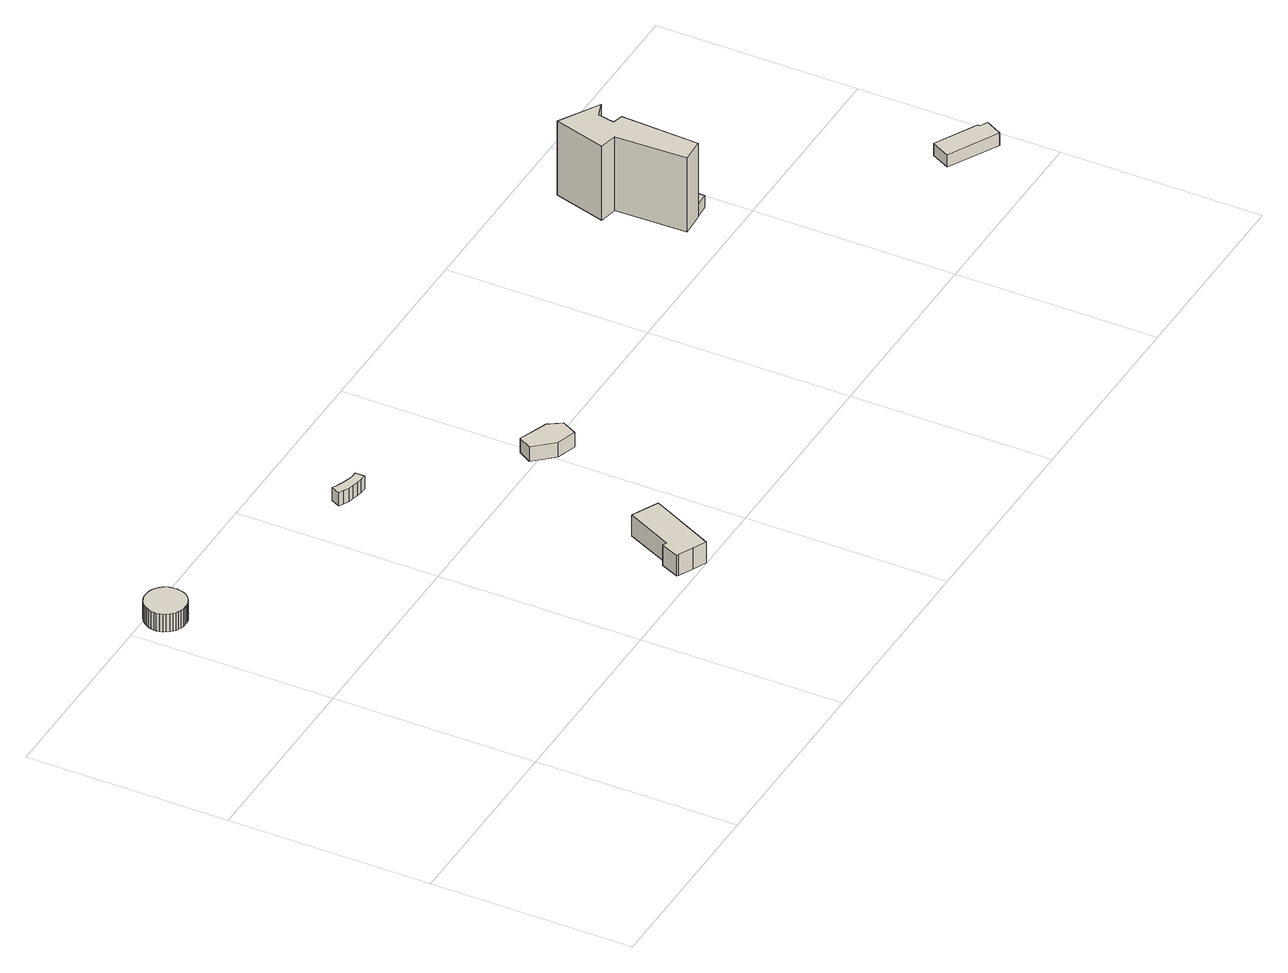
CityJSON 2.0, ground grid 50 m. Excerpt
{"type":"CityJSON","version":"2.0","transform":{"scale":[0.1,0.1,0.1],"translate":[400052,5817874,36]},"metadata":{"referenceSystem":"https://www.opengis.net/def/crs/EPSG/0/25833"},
"CityObjects":{
"building1":{"type":"Building","attributes":{"Gemeindeschluessel":"11000011","BezugspunktDach":"2200","function":"51009_1610","measuredHeight":4.84,"storeysAboveGround":0},"address":[{"country":"Germany","locality":"Berlin"}],"geometry":[{"type":"Solid","lod":"1","boundaries":[[[[0,1,2,3,4,5,6,7,8,9,10,11,12,13,14,15,16,17,18,19,20,21,22,23,24,25,26,27,28,29,30,31,32,33,34,35,36,37,38,39,40,41,42]],[[43,44,45,46,47,48,49,50,51,52,53,54,55,56,57,58,59,60,61,62,63,64,65,66,67,68,69,70,71,72,73,74,75,76,77,78,79,80,81,82,83,84,85]],[[43,85,42,41]],[[44,43,41,40]],[[45,44,40,39]],[[46,45,39,38]],[[47,46,38,37]],[[48,47,37,36]],[[49,48,36,35]],[[50,49,35,34]],[[51,50,34,33]],[[52,51,33,32]],[[53,52,32,31]],[[54,53,31,30]],[[55,54,30,29]],[[56,55,29,28]],[[57,56,28,27]],[[58,57,27,26]],[[59,58,26,25]],[[60,59,25,24]],[[61,60,24,23]],[[62,61,23,22]],[[63,62,22,21]],[[64,63,21,20]],[[65,64,20,19]],[[66,65,19,18]],[[67,66,18,17]],[[68,67,17,16]],[[69,68,16,15]],[[70,69,15,14]],[[71,70,14,13]],[[72,71,13,12]],[[73,72,12,11]],[[74,73,11,10]],[[75,74,10,9]],[[76,75,9,8]],[[77,76,8,7]],[[78,77,7,6]],[[79,78,6,5]],[[80,79,5,4]],[[81,80,4,3]],[[82,81,3,2]],[[83,82,2,1]],[[84,83,1,0]],[[85,84,0,42]]]]}]},
"building2":{"type":"Building","attributes":{"Gemeindeschluessel":"11000011","BezugspunktDach":"2200","function":"31001_3260","measuredHeight":4.84,"storeysAboveGround":1},"address":[{"country":"Germany","locality":"Berlin","thoroughfareNumber":"125 (133)","thoroughfareName":"Am Tierpark"}],"geometry":[{"type":"Solid","lod":"1","boundaries":[[[[0,1,2,3,4,5,6,7,8,9,10,11,12,13,14,15,16,17,18,19,20,21,22,23,24,25,26,27,28,29,30,31,32,33,34,35,36,37,38,39,40,41,42]],[[43,44,45,46,47,48,49,50,51,52,53,54,55,56,57,58,59,60,61,62,63,64,65,66,67,68,69,70,71,72,73,74,75,76,77,78,79,80,81,82,83,84,85]],[[43,85,42,41]],[[44,43,41,40]],[[45,44,40,39]],[[46,45,39,38]],[[47,46,38,37]],[[48,47,37,36]],[[49,48,36,35]],[[50,49,35,34]],[[51,50,34,33]],[[52,51,33,32]],[[53,52,32,31]],[[54,53,31,30]],[[55,54,30,29]],[[56,55,29,28]],[[57,56,28,27]],[[58,57,27,26]],[[59,58,26,25]],[[60,59,25,24]],[[61,60,24,23]],[[62,61,23,22]],[[63,62,22,21]],[[64,63,21,20]],[[65,64,20,19]],[[66,65,19,18]],[[67,66,18,17]],[[68,67,17,16]],[[69,68,16,15]],[[70,69,15,14]],[[71,70,14,13]],[[72,71,13,12]],[[73,72,12,11]],[[74,73,11,10]],[[75,74,10,9]],[[76,75,9,8]],[[77,76,8,7]],[[78,77,7,6]],[[79,78,6,5]],[[80,79,5,4]],[[81,80,4,3]],[[82,81,3,2]],[[83,82,2,1]],[[84,83,1,0]],[[85,84,0,42]]]]}]},
"building3":{"type":"Building","attributes":{"Gemeindeschluessel":"11000011","BezugspunktDach":"2200","function":"31001_3260","measuredHeight":7.22,"storeysAboveGround":1},"address":[{"country":"Germany","locality":"Berlin","thoroughfareNumber":"125 (103)","thoroughfareName":"Am Tierpark"}],"geometry":[{"type":"Solid","lod":"1","boundaries":[[[[86,87,88,89,90,91,92,93,94]],[[95,96,97,98,99,100,101,102,103]],[[95,103,94,93]],[[96,95,93,92]],[[97,96,92,91]],[[98,97,91,90]],[[99,98,90,89]],[[100,99,89,88]],[[101,100,88,87]],[[102,101,87,86]],[[103,102,86,94]]]]}]},
"building4":{"type":"Building","attributes":{"Gemeindeschluessel":"11000011","BezugspunktDach":"2200","function":"31001_3260","measuredHeight":3.66,"storeysAboveGround":1},"address":[{"country":"Germany","locality":"Berlin","thoroughfareNumber":"125 (105)","thoroughfareName":"Am Tierpark"}],"geometry":[{"type":"Solid","lod":"1","boundaries":[[[[104,105,106,107,108,109,110,111,112,113,114,115,116,117,118]],[[119,120,121,122,123,124,125,126,127,128,129,130,131,132,133]],[[119,133,118,117]],[[120,119,117,116]],[[121,120,116,115]],[[122,121,115,114]],[[123,122,114,113]],[[124,123,113,112]],[[125,124,112,111]],[[126,125,111,110]],[[127,126,110,109]],[[128,127,109,108]],[[129,128,108,107]],[[130,129,107,106]],[[131,130,106,105]],[[132,131,105,104]],[[133,132,104,118]]]]}]},
"building5":{"type":"Building","attributes":{"Gemeindeschluessel":"11000011","BezugspunktDach":"2200","function":"31001_3260","measuredHeight":3.87,"storeysAboveGround":1},"address":[{"country":"Germany","locality":"Berlin","thoroughfareNumber":"125 (104)","thoroughfareName":"Am Tierpark"}],"geometry":[{"type":"Solid","lod":"1","boundaries":[[[[134,135,136,137,138,139]],[[140,141,142,143,144,145]],[[140,145,139,138]],[[141,140,138,137]],[[142,141,137,136]],[[143,142,136,135]],[[144,143,135,134]],[[145,144,134,139]]]]}]},
"building6":{"type":"Building","attributes":{"Gemeindeschluessel":"11000011","BezugspunktDach":"2200","function":"51009_1610","measuredHeight":20.24,"storeysAboveGround":0},"address":[{"country":"Germany","locality":"Berlin"}],"geometry":[{"type":"Solid","lod":"1","boundaries":[[[[146,147,148,149,150,151,152,153,154]],[[155,156,157,158,159,160,161,162,163]],[[155,163,154,153]],[[156,155,153,152]],[[157,156,152,151]],[[158,157,151,150]],[[159,158,150,149]],[[160,159,149,148]],[[161,160,148,147]],[[162,161,147,146]],[[163,162,146,154]]]]}]},
"building7":{"type":"Building","attributes":{"Gemeindeschluessel":"11000011","function":"31001_3260"},"address":[{"country":"Germany","locality":"Berlin","thoroughfareNumber":"125 (106)","thoroughfareName":"Am Tierpark"}],"children":["building7-1","building7-2","building7-3"]},
"building7-1":{"type":"BuildingPart","attributes":{"BezugspunktDach":"2200","measuredHeight":4.28,"storeysAboveGround":1},"parents":["building7"],"geometry":[{"type":"Solid","lod":"1","boundaries":[[[[164,165,166,167,168,169]],[[170,171,172,173,174,175]],[[170,175,169,168]],[[171,170,168,167]],[[172,171,167,166]],[[173,172,166,165]],[[175,174,164,169]],[[174,173,165,164]]]]}]},
"building7-2":{"type":"BuildingPart","attributes":{"BezugspunktDach":"2200","measuredHeight":3.27,"storeysAboveGround":1},"parents":["building7"],"geometry":[{"type":"MultiSurface","lod":"1","boundaries":[[[176,177,178,179,180,181]],[[182,183,184,185,186,187]],[[182,187,181,180]],[[184,183,179,178]],[[186,185,177,176]],[[187,186,176,181]],[[183,182,180,179]]]}]},
"building7-3":{"type":"BuildingPart","attributes":{"BezugspunktDach":"2200","measuredHeight":4.28,"storeysAboveGround":1},"parents":["building7"],"geometry":[{"type":"MultiSurface","lod":"1","boundaries":[[[188,189,190,191]],[[174,173,183,182]],[[174,182,191,190]],[[165,164,174,190,189]],[[183,173,189,188]],[[180,179,183,188,191]],[[173,174,164,165]],[[182,183,179,180]]]}]},
"building8":{"type":"Building","attributes":{"Gemeindeschluessel":"11000011","BezugspunktDach":"2200","function":"31001_3260","measuredHeight":3.36,"storeysAboveGround":1},"address":[{"country":"Germany","locality":"Berlin","thoroughfareNumber":"125 (107)","thoroughfareName":"Am Tierpark"}],"geometry":[{"type":"Solid","lod":"1","boundaries":[[[[192,193,194,195,196,197]],[[198,199,200,201,202,203]],[[198,203,197,196]],[[199,198,196,195]],[[200,199,195,194]],[[201,200,194,193]],[[202,201,193,192]],[[203,202,192,197]]]]}]}
},
"vertices":[
[3,938,88],[4,930,88],[6,923,88],[10,917,88],[14,910,88],[19,905,88],[24,900,88],[31,897,88],[37,894,88],[44,892,88],[52,892,88],[58,892,88],[65,893,88],[71,895,88],[77,898,88],[83,902,88],[88,906,88],[93,912,88],[97,918,88],[99,924,88],[101,931,88],[102,938,88],[102,945,88],[101,952,88],[100,958,88],[97,965,88],[93,971,88],[88,977,88],[82,982,88],[75,986,88],[68,989,88],[61,990,88],[53,991,88],[46,991,88],[38,989,88],[31,986,88],[25,982,88],[19,978,88],[14,972,88],[10,966,88],[6,959,88],[4,952,88],[3,945,88],[4,952,40],[6,959,40],[10,966,40],[14,972,40],[19,978,40],[25,982,40],[31,986,40],[38,989,40],[46,991,40],[53,991,40],[61,990,40],[68,989,40],[75,986,40],[82,982,40],[88,977,40],[93,971,40],[97,965,40],[100,958,40],[101,952,40],[102,945,40],[102,938,40],[101,931,40],[99,924,40],[97,918,40],[93,912,40],[88,906,40],[83,902,40],[77,898,40],[71,895,40],[65,893,40],[58,892,40],[52,892,40],[44,892,40],[37,894,40],[31,897,40],[24,900,40],[19,905,40],[14,910,40],[10,917,40],[6,923,40],[4,930,40],[3,938,40],[3,945,40],
[749,34,64],[785,16,64],[817,1,64],[895,160,64],[862,176,64],[829,192,64],[775,77,64],[765,81,64],[745,36,64],[765,81,7],[775,77,7],[829,192,7],[862,176,7],[895,160,7],[817,1,7],[785,16,7],[749,34,7],[745,36,7],
[638,804,46],[651,798,46],[664,794,46],[678,791,46],[692,789,46],[706,788,46],[706,812,46],[695,812,46],[685,813,46],[675,816,46],[665,819,46],[655,823,46],[646,827,46],[637,833,46],[625,810,46],[637,833,10],[646,827,10],[655,823,10],[665,819,10],[675,816,10],[685,813,10],[695,812,10],[706,812,10],[706,788,10],[692,789,10],[678,791,10],[664,794,10],[651,798,10],[638,804,10],[625,810,10],
[1005,465,50],[1054,449,50],[1074,487,50],[1053,519,50],[981,546,50],[961,514,50],[981,546,11],[1053,519,11],[1074,487,11],[1054,449,11],[1005,465,11],[961,514,11],
[1859,769,212],[1864,592,212],[1923,595,212],[1932,789,212],[1906,796,212],[1914,837,212],[1951,850,212],[1852,907,212],[1815,778,212],[1852,907,9],[1951,850,9],[1914,837,9],[1906,796,9],[1932,789,9],[1923,595,9],[1864,592,9],[1859,769,9],[1815,778,9],
[1932,789,47],[1946,786,47],[1948,825,47],[1951,850,47],[1914,837,47],[1906,796,47],[1914,837,11],[1951,850,11],[1948,825,11],[1946,786,11],[1932,789,11],[1906,796,11],
[1959,598,43],[1961,661,43],[1956,662,43],[1942,663,43],[1926,664,43],[1923,595,43],[1926,664,11],[1942,663,11],[1956,662,11],[1961,661,11],[1959,598,11],[1923,595,11],
[1942,663,54],[1946,786,54],[1932,789,54],[1926,664,54],
[2462,130,41],[2484,171,41],[2465,181,41],[2466,186,41],[2362,241,41],[2339,195,41],[2362,241,7],[2466,186,7],[2465,181,7],[2484,171,7],[2462,130,7],[2339,195,7]
]}
